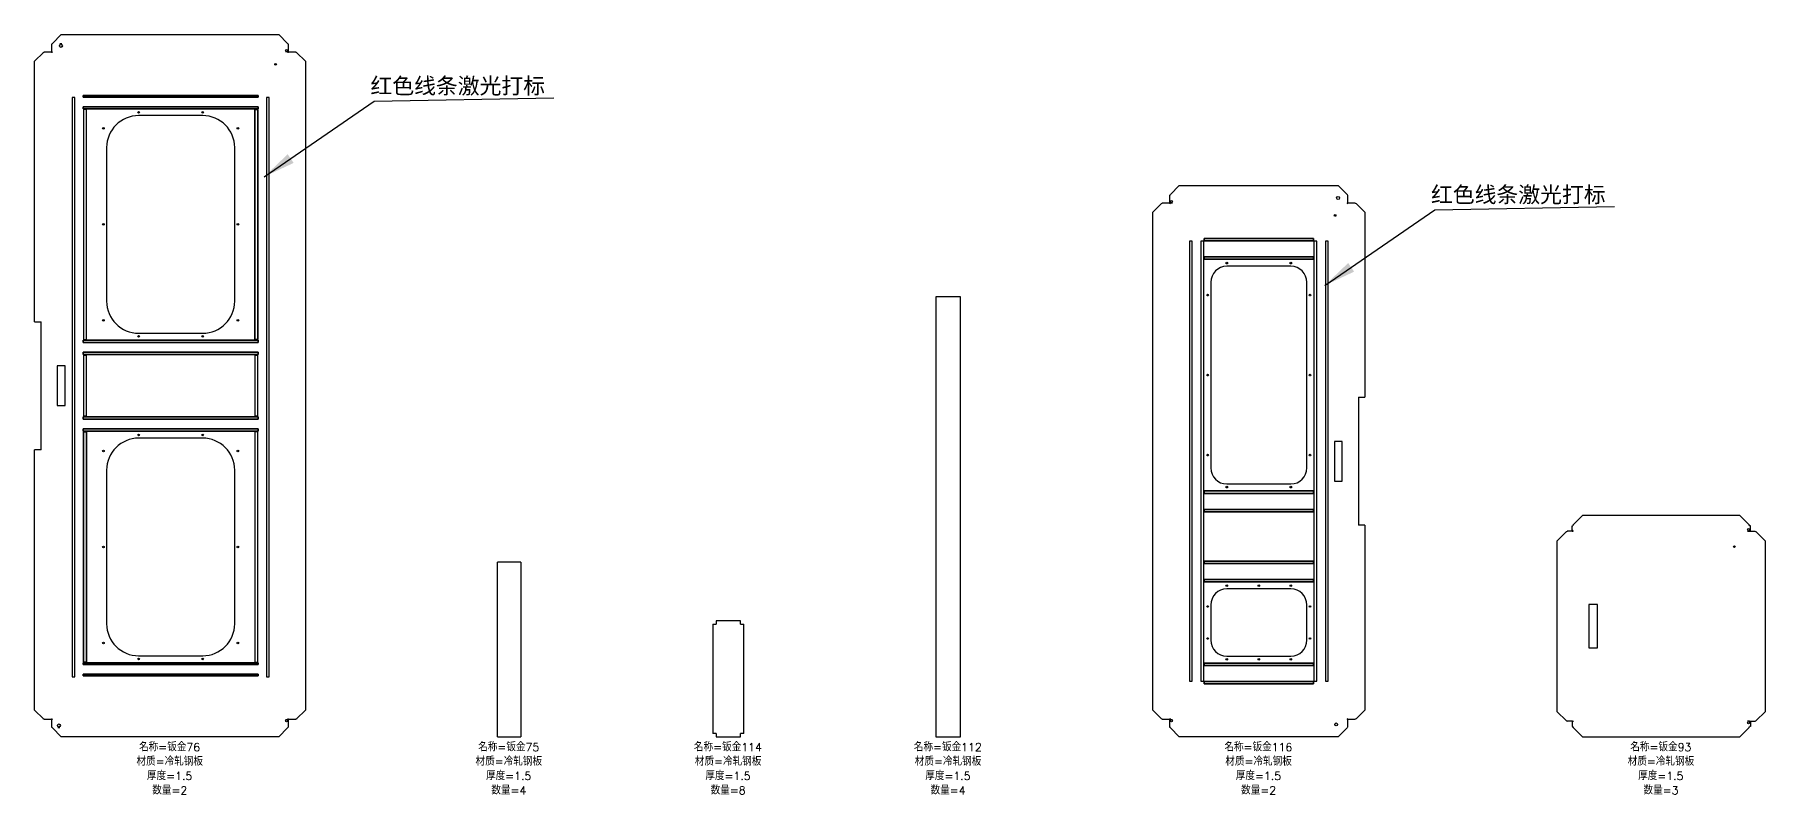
# Model space of a CAD drawing. Header units: millimetres. Extents: x -130 to 49208, y -16180 to 520.
# Drawn here: x 20046 to 25453, y -16180 to -13806 of the extents above; entities that cross this region are included whole.
import ezdxf

# ---------------------------------------------------------------- set-up
doc = ezdxf.new("R2010")
doc.units = ezdxf.units.MM
doc.layers.add('防拉孔线', color=30, linetype='Continuous')
doc.layers.add('零件信息', color=131, linetype='Continuous')
doc.styles.add('SLDTEXTSTYLE0', font='Gothic.ttf')
doc.styles.add('SLDTEXTSTYLE1', font='txt.shx', dxfattribs={"bigfont": 'bigfont'})
doc.styles.get("Standard").update_dxf_attribs({"font": ''})
doc.styles.get('STANDARD').set_extended_font_data('宋体')
doc.dimstyles.new('ISO-25', dxfattribs={"dimtxt": 2.5, "dimasz": 2.5, "dimexe": 1.25, "dimexo": 0.625, "dimtad": 1, "dimtxsty": 'SLDTEXTSTYLE0', "dimcen": 2.5, "dimadec": 0, "dimazin": 0, "dimtfac": 1, "dimtmove": 0, "dimatfit": 3, "dimfxl": 1, "dimarcsym": 0})

msp = doc.modelspace()

# ---------------------------------------------------------------- linework, layer by layer
at = {"color": 7, "linetype": 'Continuous', "lineweight": 25}
for p, q in [((20099.2, -13836), (20099.2, -13859)), ((20099.2, -13836), (20100.9, -13836)), ((20101.9, -13833.5), (20129.4, -13806)), ((20129.4, -13806), (20808.7, -13806)), ((20808.7, -13806), (20836.2, -13833.5)), ((20838.9, -13836), (20837.2, -13836)), ((20838.9, -13859), (20838.9, -13836)), ((20046.2, -13889.2), (20073.7, -13861.7)), ((20046.2, -14703), (20046.2, -13889.2)), ((20099.2, -13860.7), (20076.2, -13860.7)), ((20099.2, -13859), (20100.9, -13859)), ((20838.9, -13859), (20837.2, -13859)), ((20861.9, -13860.7), (20838.9, -13860.7)), ((20864.4, -13861.7), (20891.9, -13889.2)), ((20891.9, -13889.2), (20891.9, -15916.8)), ((20471.2, -13996.5), (20471.2, -13996.5)), ((20472.2, -13996.5), (20472.2, -13996.5)), ((20470.2, -14037.5), (20470.2, -14037.5)), ((20471.2, -14037.5), (20471.2, -14037.5)), ((20571.2, -14059), (20371.2, -14059)), ((20271.2, -14159), (20271.2, -14639)), ((20671.2, -14639), (20671.2, -14159)), ((23591.9, -14308), (23591.9, -14331)), ((23591.9, -14308), (23593.6, -14308)), ((23593.6, -14308), (23594.6, -14305.5)), ((23594.6, -14305.5), (23622.1, -14278)), ((23622.1, -14278), (24118.7, -14278)), ((24118.7, -14278), (24146.2, -14305.5)), ((24146.2, -14305.5), (24147.2, -14308)), ((24148.9, -14308), (24147.2, -14308)), ((24148.9, -14331), (24148.9, -14308)), ((23538.9, -14361.2), (23566.4, -14333.7)), ((23538.9, -15916.8), (23538.9, -14361.2)), ((23566.4, -14333.7), (23568.9, -14332.7)), ((23591.9, -14332.7), (23568.9, -14332.7)), ((23591.9, -14331), (23593.6, -14331)), ((23591.9, -14332.7), (23594.4, -14333.5)), ((23594.4, -14333.5), (23593.6, -14331)), ((24147.2, -14331), (24146.4, -14333.5)), ((24146.4, -14333.5), (24148.9, -14332.7)), ((24148.9, -14331), (24147.2, -14331)), ((24171.9, -14332.7), (24148.9, -14332.7)), ((24171.9, -14332.7), (24174.4, -14333.7)), ((24174.4, -14333.7), (24201.9, -14361.2)), ((24201.9, -14361.2), (24201.9, -14939)), ((20734.2, -14398), (20734.2, -14398)), ((20734.2, -14399), (20734.2, -14399)), ((23870.4, -14443), (23870.4, -14443)), ((23871.4, -14443), (23871.4, -14443)), ((23970.4, -14530), (23770.4, -14530)), ((23870.4, -14500.5), (23870.4, -14500.5)), ((23871.4, -14500.5), (23871.4, -14500.5)), ((23720.4, -14580), (23720.4, -15160)), ((24020.4, -15160), (24020.4, -14580)), ((22861.9, -14625), (22861.9, -16000)), ((22938.9, -14625), (22861.9, -14625)), ((22938.9, -16000), (22938.9, -14625)), ((20046.2, -14703), (20066.2, -14703)), ((20066.2, -15103), (20066.2, -14703)), ((20371.2, -14739), (20571.2, -14739)), ((20470.2, -14768.5), (20470.2, -14768.5)), ((20470.2, -14806), (20470.2, -14806)), ((20471.2, -14768.5), (20471.2, -14768.5)), ((20471.2, -14806), (20471.2, -14806)), ((20116.9, -14841), (20116.9, -14965)), ((20141.4, -14841), (20116.9, -14841)), ((20141.4, -14965), (20141.4, -14841)), ((20116.9, -14965), (20141.4, -14965)), ((24181.9, -14939), (24201.9, -14939)), ((24181.9, -14939), (24181.9, -15339)), ((20470.2, -15007.5), (20470.2, -15007.5)), ((20471.2, -15007.5), (20471.2, -15007.5)), ((20571.2, -15067), (20371.2, -15067)), ((20470.2, -15045), (20470.2, -15045)), ((20471.2, -15045), (20471.2, -15045)), ((24106.6, -15077), (24106.6, -15201)), ((24131.1, -15077), (24106.6, -15077)), ((24131.1, -15201), (24131.1, -15077)), ((20046.2, -15916.8), (20046.2, -15103)), ((20066.2, -15103), (20046.2, -15103)), ((20271.2, -15167), (20271.2, -15647)), ((20671.2, -15647), (20671.2, -15167)), ((23770.4, -15210), (23970.4, -15210)), ((24106.6, -15201), (24131.1, -15201)), ((24201.9, -15339), (24181.9, -15339)), ((24201.9, -15339), (24201.9, -15916.8)), ((24848.9, -15356), (24848.9, -15341)), ((24848.9, -15341), (24851.1, -15341)), ((24852.1, -15338.5), (24851.1, -15341)), ((24851.7, -15338.5), (24881.2, -15309)), ((24852.1, -15338.5), (24851.7, -15338.5)), ((25373.5, -15309), (24881.2, -15309)), ((25403, -15338.5), (25373.5, -15309)), ((25402.7, -15338.5), (25403, -15338.5)), ((25403.7, -15341), (25402.7, -15338.5)), ((25405.9, -15341), (25403.7, -15341)), ((25405.9, -15356), (25405.9, -15341)), ((20208.2, -15407), (20208.2, -15407)), ((20208.2, -15408), (20208.2, -15408)), ((24831.4, -15358.9), (24801.9, -15388.4)), ((24801.9, -15388.4), (24801.9, -15920.6)), ((24833.9, -15358.2), (24831.4, -15359.2)), ((24831.4, -15359.2), (24831.4, -15358.9)), ((24833.9, -15358), (24833.9, -15358.2)), ((24848.9, -15358), (24833.9, -15358)), ((24851.1, -15356), (24848.9, -15356)), ((24848.9, -15358.2), (24848.9, -15358)), ((24851.4, -15358.5), (24848.9, -15358.2)), ((24851.1, -15356), (24851.4, -15358.5)), ((25403.4, -15358.5), (25403.7, -15356)), ((25405.9, -15358.2), (25403.4, -15358.5)), ((25403.7, -15356), (25405.9, -15356)), ((25405.9, -15358.2), (25405.9, -15358)), ((25405.9, -15358), (25420.9, -15358)), ((25420.9, -15358), (25420.9, -15358.2)), ((25423.4, -15359.2), (25420.9, -15358.2)), ((25423.4, -15359.2), (25423.4, -15358.9)), ((25423.4, -15358.9), (25452.9, -15388.4)), ((25452.9, -15920.6), (25452.9, -15388.4)), ((21491.9, -16000), (21491.9, -15454)), ((21564.9, -15454), (21491.9, -15454)), ((21564.9, -15454), (21564.9, -16000)), ((23870.4, -15451), (23870.4, -15451)), ((23871.4, -15451), (23871.4, -15451)), ((23869.4, -15516), (23869.4, -15516)), ((23870.4, -15516), (23870.4, -15516)), ((23970.4, -15538), (23770.4, -15538)), ((23720.4, -15588), (23720.4, -15698)), ((24020.4, -15698), (24020.4, -15588)), ((24928.4, -15587), (24901.4, -15587)), ((24901.4, -15587), (24901.4, -15722)), ((24928.4, -15722), (24928.4, -15587)), ((22164.9, -15648), (22164.9, -15990)), ((22164.9, -15648), (22175.4, -15648)), ((22175.4, -15638), (22175.4, -15648)), ((22251.4, -15638), (22175.4, -15638)), ((22251.4, -15648), (22251.4, -15638)), ((22251.4, -15648), (22261.9, -15648)), ((22261.9, -15990), (22261.9, -15648)), ((24901.4, -15722), (24928.4, -15722)), ((20371.2, -15747), (20571.2, -15747)), ((20471.2, -15768.5), (20471.2, -15768.5)), ((20472.2, -15768.5), (20472.2, -15768.5)), ((23770.4, -15748), (23970.4, -15748)), ((23870.4, -15770), (23870.4, -15770)), ((23871.4, -15770), (23871.4, -15770)), ((20470.2, -15809.5), (20470.2, -15809.5)), ((20471.2, -15809.5), (20471.2, -15809.5)), ((23869.4, -15835), (23869.4, -15835)), ((23870.4, -15835), (23870.4, -15835)), ((20073.7, -15944.3), (20046.2, -15916.8)), ((20076.2, -15945.3), (20099.2, -15945.3)), ((20099.2, -15947), (20099.2, -15970)), ((20099.2, -15947), (20100.9, -15947)), ((20838.9, -15947), (20837.2, -15947)), ((20838.9, -15945.3), (20861.9, -15945.3)), ((20838.9, -15970), (20838.9, -15947)), ((20891.9, -15916.8), (20864.4, -15944.3)), ((23566.4, -15944.3), (23538.9, -15916.8)), ((23568.9, -15945.3), (23566.4, -15944.3)), ((23568.9, -15945.3), (23591.9, -15945.3)), ((23594.4, -15944.5), (23591.9, -15945.3)), ((23591.9, -15947), (23591.9, -15970)), ((23591.9, -15947), (23593.6, -15947)), ((23593.6, -15947), (23594.4, -15944.5)), ((24148.9, -15945.3), (24146.4, -15944.5)), ((24146.4, -15944.5), (24147.2, -15947)), ((24148.9, -15947), (24147.2, -15947)), ((24148.9, -15945.3), (24171.9, -15945.3)), ((24148.9, -15970), (24148.9, -15947)), ((24174.4, -15944.3), (24171.9, -15945.3)), ((24201.9, -15916.8), (24174.4, -15944.3)), ((24831.4, -15950.1), (24801.9, -15920.6)), ((25423.4, -15950.1), (25452.9, -15920.6)), ((20099.2, -15970), (20100.9, -15970)), ((20129.4, -16000), (20101.9, -15972.5)), ((20808.7, -16000), (20129.4, -16000)), ((20836.2, -15972.5), (20808.7, -16000)), ((20838.9, -15970), (20837.2, -15970)), ((21491.9, -16000), (21564.9, -16000)), ((22175.4, -15990), (22164.9, -15990)), ((22175.4, -15990), (22175.4, -16000)), ((22175.4, -16000), (22251.4, -16000)), ((22261.9, -15990), (22251.4, -15990)), ((22251.4, -16000), (22251.4, -15990)), ((22861.9, -16000), (22938.9, -16000)), ((23591.9, -15970), (23593.6, -15970)), ((23594.6, -15972.5), (23593.6, -15970)), ((23622.1, -16000), (23594.6, -15972.5)), ((24118.7, -16000), (23622.1, -16000)), ((24146.2, -15972.5), (24118.7, -16000)), ((24147.2, -15970), (24146.2, -15972.5)), ((24148.9, -15970), (24147.2, -15970)), ((24831.4, -15949.8), (24833.9, -15950.8)), ((24831.4, -15949.8), (24831.4, -15950.1)), ((24833.9, -15951), (24833.9, -15950.8)), ((24848.9, -15951), (24833.9, -15951)), ((24848.9, -15950.8), (24851.4, -15950.5)), ((24848.9, -15950.8), (24848.9, -15951)), ((24848.9, -15953), (24848.9, -15968)), ((24851.1, -15953), (24848.9, -15953)), ((24848.9, -15968), (24851.1, -15968)), ((24851.4, -15950.5), (24851.1, -15953)), ((24851.1, -15968), (24852.1, -15970.5)), ((24851.7, -15970.5), (24881.2, -16000)), ((24852.1, -15970.5), (24851.7, -15970.5)), ((24881.2, -16000), (25373.5, -16000)), ((25403, -15970.5), (25373.5, -16000)), ((25402.7, -15970.5), (25403.7, -15968)), ((25402.7, -15970.5), (25403, -15970.5)), ((25403.4, -15950.5), (25405.9, -15950.8)), ((25403.7, -15953), (25403.4, -15950.5)), ((25403.7, -15953), (25405.9, -15953)), ((25405.9, -15968), (25403.7, -15968)), ((25405.9, -15950.8), (25405.9, -15951)), ((25405.9, -15951), (25420.9, -15951)), ((25405.9, -15953), (25405.9, -15968)), ((25420.9, -15950.8), (25423.4, -15949.8)), ((25420.9, -15951), (25420.9, -15950.8)), ((25423.4, -15949.8), (25423.4, -15950.1))]:
    msp.add_line(p, q, dxfattribs=at)
at = {"color": 1, "linetype": 'Continuous', "lineweight": 25}
for p, q in [((20163.2, -14003), (20163.2, -15813)), ((20172.2, -14003), (20163.2, -14003)), ((20172.2, -14003), (20163.2, -14003)), ((20163.2, -14003), (20163.2, -15813)), ((20172.2, -15813), (20172.2, -14003)), ((20172.2, -15813), (20172.2, -14003)), ((20198.2, -14002), (20198.2, -13996.5)), ((20198.2, -13996.5), (20471.2, -13996.5)), ((20471.2, -13996.5), (20198.2, -13996.5)), ((20198.2, -13996.5), (20198.2, -14002)), ((20744.2, -14002), (20198.2, -14002)), ((20198.2, -14002), (20744.2, -14002)), ((20472.2, -13996.5), (20744.2, -13996.5)), ((20744.2, -13996.5), (20472.2, -13996.5)), ((20744.2, -13996.5), (20744.2, -14002)), ((20744.2, -14002), (20744.2, -13996.5)), ((20770.2, -14003), (20770.2, -15813)), ((20779.2, -14003), (20770.2, -14003)), ((20779.2, -14003), (20770.2, -14003)), ((20770.2, -14003), (20770.2, -15813)), ((20779.2, -15813), (20779.2, -14003)), ((20779.2, -15813), (20779.2, -14003)), ((20198.2, -14032), (20198.2, -14037.5)), ((20198.2, -14037.5), (20198.2, -14032)), ((20198.2, -14032), (20744.2, -14032)), ((20744.2, -14032), (20198.2, -14032)), ((20198.2, -14037.5), (20470.2, -14037.5)), ((20470.2, -14037.5), (20198.2, -14037.5)), ((20199.2, -14039.5), (20199.2, -14758.5)), ((20208.2, -14039.5), (20199.2, -14039.5)), ((20199.2, -14039.5), (20199.2, -14758.5)), ((20208.2, -14039.5), (20199.2, -14039.5)), ((20208.2, -14758.5), (20208.2, -14039.5)), ((20208.2, -14758.5), (20208.2, -14039.5)), ((20744.2, -14037.5), (20471.2, -14037.5)), ((20471.2, -14037.5), (20744.2, -14037.5)), ((20734.2, -14039.5), (20734.2, -14398)), ((20734.2, -14398), (20734.2, -14039.5)), ((20734.2, -14039.5), (20743.2, -14039.5)), ((20743.2, -14039.5), (20734.2, -14039.5)), ((20743.2, -14039.5), (20743.2, -14758.5)), ((20743.2, -14758.5), (20743.2, -14039.5)), ((20744.2, -14032), (20744.2, -14037.5)), ((20744.2, -14037.5), (20744.2, -14032)), ((20734.2, -14758.5), (20734.2, -14399)), ((20734.2, -14399), (20734.2, -14758.5)), ((23653.4, -14451.5), (23653.4, -15826.5)), ((23662.4, -14451.5), (23653.4, -14451.5)), ((23653.4, -14451.5), (23653.4, -15826.5)), ((23662.4, -14451.5), (23653.4, -14451.5)), ((23662.4, -15826.5), (23662.4, -14451.5)), ((23662.4, -15826.5), (23662.4, -14451.5)), ((23689.4, -14451.5), (23689.4, -15826.5)), ((23698.4, -14451.5), (23689.4, -14451.5)), ((23689.4, -14451.5), (23689.4, -15826.5)), ((23698.4, -14451.5), (23689.4, -14451.5)), ((23698.4, -15826.5), (23698.4, -14451.5)), ((23698.4, -15826.5), (23698.4, -14451.5)), ((23699.4, -14450.5), (23699.4, -14443)), ((23699.4, -14443), (23870.4, -14443)), ((23870.4, -14443), (23699.4, -14443)), ((23699.4, -14443), (23699.4, -14450.5)), ((24041.4, -14450.5), (23699.4, -14450.5)), ((23699.4, -14450.5), (24041.4, -14450.5)), ((23871.4, -14443), (24041.4, -14443)), ((24041.4, -14443), (23871.4, -14443)), ((24041.4, -14443), (24041.4, -14450.5)), ((24041.4, -14450.5), (24041.4, -14443)), ((24042.4, -14451.5), (24042.4, -15826.5)), ((24051.4, -14451.5), (24042.4, -14451.5)), ((24042.4, -14451.5), (24042.4, -15826.5)), ((24051.4, -14451.5), (24042.4, -14451.5)), ((24051.4, -15826.5), (24051.4, -14451.5)), ((24051.4, -15826.5), (24051.4, -14451.5)), ((24078.4, -14451.5), (24078.4, -15826.5)), ((24087.4, -14451.5), (24078.4, -14451.5)), ((24078.4, -14451.5), (24078.4, -15826.5)), ((24087.4, -14451.5), (24078.4, -14451.5)), ((24087.4, -15826.5), (24087.4, -14451.5)), ((24087.4, -15826.5), (24087.4, -14451.5)), ((23699.4, -14508), (23699.4, -14500.5)), ((23699.4, -14500.5), (23870.4, -14500.5)), ((23870.4, -14500.5), (23699.4, -14500.5)), ((23699.4, -14500.5), (23699.4, -14508)), ((24041.4, -14508), (23699.4, -14508)), ((23699.4, -14508), (24041.4, -14508)), ((23871.4, -14500.5), (24041.4, -14500.5)), ((24041.4, -14500.5), (23871.4, -14500.5)), ((24041.4, -14500.5), (24041.4, -14508)), ((24041.4, -14508), (24041.4, -14500.5)), ((20199.2, -14758.5), (20208.2, -14758.5)), ((20199.2, -14758.5), (20208.2, -14758.5)), ((20743.2, -14758.5), (20734.2, -14758.5)), ((20734.2, -14758.5), (20743.2, -14758.5)), ((20198.2, -14761), (20198.2, -14768.5)), ((20198.2, -14768.5), (20198.2, -14761)), ((20198.2, -14761), (20744.2, -14761)), ((20744.2, -14761), (20198.2, -14761)), ((20198.2, -14768.5), (20470.2, -14768.5)), ((20470.2, -14768.5), (20198.2, -14768.5)), ((20198.2, -14798.5), (20198.2, -14806)), ((20198.2, -14806), (20198.2, -14798.5)), ((20198.2, -14798.5), (20744.2, -14798.5)), ((20744.2, -14798.5), (20198.2, -14798.5)), ((20198.2, -14806), (20470.2, -14806)), ((20470.2, -14806), (20198.2, -14806)), ((20199.2, -14808.5), (20199.2, -14997.5)), ((20208.2, -14808.5), (20199.2, -14808.5)), ((20208.2, -14808.5), (20199.2, -14808.5)), ((20199.2, -14808.5), (20199.2, -14997.5)), ((20208.2, -14997.5), (20208.2, -14808.5)), ((20208.2, -14997.5), (20208.2, -14808.5)), ((20744.2, -14768.5), (20471.2, -14768.5)), ((20471.2, -14768.5), (20744.2, -14768.5)), ((20744.2, -14806), (20471.2, -14806)), ((20471.2, -14806), (20744.2, -14806)), ((20734.2, -14808.5), (20734.2, -14997.5)), ((20743.2, -14808.5), (20734.2, -14808.5)), ((20743.2, -14808.5), (20734.2, -14808.5)), ((20734.2, -14808.5), (20734.2, -14997.5)), ((20743.2, -14997.5), (20743.2, -14808.5)), ((20743.2, -14997.5), (20743.2, -14808.5)), ((20744.2, -14761), (20744.2, -14768.5)), ((20744.2, -14768.5), (20744.2, -14761)), ((20744.2, -14798.5), (20744.2, -14806)), ((20744.2, -14806), (20744.2, -14798.5)), ((20198.2, -15000), (20198.2, -15007.5)), ((20198.2, -15007.5), (20198.2, -15000)), ((20198.2, -15000), (20744.2, -15000)), ((20744.2, -15000), (20198.2, -15000)), ((20198.2, -15007.5), (20470.2, -15007.5)), ((20470.2, -15007.5), (20198.2, -15007.5)), ((20199.2, -14997.5), (20208.2, -14997.5)), ((20199.2, -14997.5), (20208.2, -14997.5)), ((20744.2, -15007.5), (20471.2, -15007.5)), ((20471.2, -15007.5), (20744.2, -15007.5)), ((20734.2, -14997.5), (20743.2, -14997.5)), ((20734.2, -14997.5), (20743.2, -14997.5)), ((20744.2, -15000), (20744.2, -15007.5)), ((20744.2, -15007.5), (20744.2, -15000)), ((20198.2, -15037.5), (20198.2, -15045)), ((20198.2, -15045), (20198.2, -15037.5)), ((20198.2, -15037.5), (20744.2, -15037.5)), ((20744.2, -15037.5), (20198.2, -15037.5)), ((20198.2, -15045), (20470.2, -15045)), ((20470.2, -15045), (20198.2, -15045)), ((20199.2, -15766.5), (20199.2, -15047.5)), ((20199.2, -15047.5), (20208.2, -15047.5)), ((20208.2, -15047.5), (20199.2, -15047.5)), ((20199.2, -15047.5), (20199.2, -15766.5)), ((20208.2, -15047.5), (20208.2, -15407)), ((20208.2, -15407), (20208.2, -15047.5)), ((20744.2, -15045), (20471.2, -15045)), ((20471.2, -15045), (20744.2, -15045)), ((20743.2, -15047.5), (20734.2, -15047.5)), ((20734.2, -15047.5), (20734.2, -15766.5)), ((20734.2, -15047.5), (20734.2, -15766.5)), ((20743.2, -15047.5), (20734.2, -15047.5)), ((20743.2, -15766.5), (20743.2, -15047.5)), ((20743.2, -15766.5), (20743.2, -15047.5)), ((20744.2, -15037.5), (20744.2, -15045)), ((20744.2, -15045), (20744.2, -15037.5)), ((23699.4, -15232), (23699.4, -15239.5)), ((23699.4, -15239.5), (23699.4, -15232)), ((23699.4, -15232), (24041.4, -15232)), ((24041.4, -15232), (23699.4, -15232)), ((23699.4, -15239.5), (23869.4, -15239.5)), ((23869.4, -15239.5), (23699.4, -15239.5)), ((23869.4, -15239.5), (23869.4, -15239.5)), ((24041.4, -15239.5), (23870.4, -15239.5)), ((23870.4, -15239.5), (23870.4, -15239.5)), ((23870.4, -15239.5), (24041.4, -15239.5)), ((24041.4, -15232), (24041.4, -15239.5)), ((24041.4, -15239.5), (24041.4, -15232)), ((23699.4, -15289.5), (23699.4, -15297)), ((23699.4, -15297), (23699.4, -15289.5)), ((23699.4, -15289.5), (24041.4, -15289.5)), ((24041.4, -15289.5), (23699.4, -15289.5)), ((23699.4, -15297), (23869.4, -15297)), ((23869.4, -15297), (23699.4, -15297)), ((23869.4, -15297), (23869.4, -15297)), ((24041.4, -15297), (23870.4, -15297)), ((23870.4, -15297), (23870.4, -15297)), ((23870.4, -15297), (24041.4, -15297)), ((24041.4, -15289.5), (24041.4, -15297)), ((24041.4, -15297), (24041.4, -15289.5)), ((20208.2, -15766.5), (20208.2, -15408)), ((20208.2, -15408), (20208.2, -15766.5)), ((23699.4, -15458.5), (23699.4, -15451)), ((23699.4, -15451), (23870.4, -15451)), ((23870.4, -15451), (23699.4, -15451)), ((23699.4, -15451), (23699.4, -15458.5)), ((24041.4, -15458.5), (23699.4, -15458.5)), ((23699.4, -15458.5), (24041.4, -15458.5)), ((23871.4, -15451), (24041.4, -15451)), ((24041.4, -15451), (23871.4, -15451)), ((24041.4, -15451), (24041.4, -15458.5)), ((24041.4, -15458.5), (24041.4, -15451)), ((23699.4, -15508.5), (23699.4, -15516)), ((23699.4, -15516), (23699.4, -15508.5)), ((23699.4, -15508.5), (24041.4, -15508.5)), ((24041.4, -15508.5), (23699.4, -15508.5)), ((23699.4, -15516), (23869.4, -15516)), ((23869.4, -15516), (23699.4, -15516)), ((24041.4, -15516), (23870.4, -15516)), ((23870.4, -15516), (24041.4, -15516)), ((24041.4, -15508.5), (24041.4, -15516)), ((24041.4, -15516), (24041.4, -15508.5)), ((20198.2, -15774), (20198.2, -15768.5)), ((20198.2, -15768.5), (20471.2, -15768.5)), ((20471.2, -15768.5), (20198.2, -15768.5)), ((20198.2, -15768.5), (20198.2, -15774)), ((20744.2, -15774), (20198.2, -15774)), ((20198.2, -15774), (20744.2, -15774)), ((20199.2, -15766.5), (20208.2, -15766.5)), ((20208.2, -15766.5), (20199.2, -15766.5)), ((20472.2, -15768.5), (20744.2, -15768.5)), ((20744.2, -15768.5), (20472.2, -15768.5)), ((20734.2, -15766.5), (20743.2, -15766.5)), ((20734.2, -15766.5), (20743.2, -15766.5)), ((20744.2, -15768.5), (20744.2, -15774)), ((20744.2, -15774), (20744.2, -15768.5)), ((23699.4, -15777.5), (23699.4, -15770)), ((23699.4, -15770), (23870.4, -15770)), ((23870.4, -15770), (23699.4, -15770)), ((23699.4, -15770), (23699.4, -15777.5)), ((24041.4, -15777.5), (23699.4, -15777.5)), ((23699.4, -15777.5), (24041.4, -15777.5)), ((23871.4, -15770), (24041.4, -15770)), ((24041.4, -15770), (23871.4, -15770)), ((24041.4, -15770), (24041.4, -15777.5)), ((24041.4, -15777.5), (24041.4, -15770)), ((20163.2, -15813), (20172.2, -15813)), ((20163.2, -15813), (20172.2, -15813)), ((20198.2, -15804), (20198.2, -15809.5)), ((20198.2, -15809.5), (20198.2, -15804)), ((20198.2, -15804), (20744.2, -15804)), ((20744.2, -15804), (20198.2, -15804)), ((20198.2, -15809.5), (20470.2, -15809.5)), ((20470.2, -15809.5), (20198.2, -15809.5)), ((20744.2, -15809.5), (20471.2, -15809.5)), ((20471.2, -15809.5), (20744.2, -15809.5)), ((20744.2, -15804), (20744.2, -15809.5)), ((20744.2, -15809.5), (20744.2, -15804)), ((20770.2, -15813), (20779.2, -15813)), ((20770.2, -15813), (20779.2, -15813)), ((23653.4, -15826.5), (23662.4, -15826.5)), ((23653.4, -15826.5), (23662.4, -15826.5)), ((23689.4, -15826.5), (23698.4, -15826.5)), ((23689.4, -15826.5), (23698.4, -15826.5)), ((23699.4, -15827.5), (23699.4, -15835)), ((23699.4, -15835), (23699.4, -15827.5)), ((23699.4, -15827.5), (24041.4, -15827.5)), ((24041.4, -15827.5), (23699.4, -15827.5)), ((23699.4, -15835), (23869.4, -15835)), ((23869.4, -15835), (23699.4, -15835)), ((24041.4, -15835), (23870.4, -15835)), ((23870.4, -15835), (24041.4, -15835)), ((24041.4, -15827.5), (24041.4, -15835)), ((24041.4, -15835), (24041.4, -15827.5)), ((24042.4, -15826.5), (24051.4, -15826.5)), ((24042.4, -15826.5), (24051.4, -15826.5)), ((24078.4, -15826.5), (24087.4, -15826.5)), ((24078.4, -15826.5), (24087.4, -15826.5))]:
    msp.add_line(p, q, dxfattribs=at)
at = {"color": 7, "linetype": 'Continuous', "lineweight": 25}
for centre, radius in [((20128.5, -13841.5), 4.5), ((20832.9, -13855.5), 3), ((20798.9, -13899), 2.6), ((20371.2, -14049), 2.5), ((20571.2, -14049), 2.5), ((20261.2, -14099), 2.5), ((20681.2, -14099), 2.5), ((23597.9, -14327.5), 3), ((24118.1, -14316.5), 4.5), ((24108.9, -14371), 2.6), ((20261.2, -14399), 2.5), ((20681.2, -14399), 2.5), ((23770.4, -14520), 2.5), ((23970.4, -14520), 2.5), ((23710.4, -14620), 2.5), ((24030.4, -14620), 2.5), ((20261.2, -14699), 2.5), ((20681.2, -14699), 2.5), ((20371.2, -14749), 2.5), ((20571.2, -14749), 2.5), ((23710.4, -14870), 2.5), ((24030.4, -14870), 2.5), ((20371.2, -15057), 2.5), ((20571.2, -15057), 2.5), ((20261.2, -15107), 2.5), ((20681.2, -15107), 2.5), ((23710.4, -15120), 2.5), ((24030.4, -15120), 2.5), ((23770.4, -15220), 2.5), ((23970.4, -15220), 2.5), ((25399.9, -15352.5), 3), ((20261.2, -15407), 2.5), ((20681.2, -15407), 2.5), ((25355.9, -15406), 2.5), ((23770.4, -15528), 2.5), ((23870.4, -15528), 2.5), ((23970.4, -15528), 2.5), ((23710.4, -15593), 2.5), ((24030.4, -15593), 2.5), ((20261.2, -15707), 2.5), ((20681.2, -15707), 2.5), ((23710.4, -15693), 2.5), ((24030.4, -15693), 2.5), ((20371.2, -15757), 2.5), ((20571.2, -15757), 2.5), ((23770.4, -15758), 2.5), ((23870.4, -15758), 2.5), ((23970.4, -15758), 2.5), ((20832.9, -15950.5), 3), ((23597.9, -15950.5), 3), ((20122.2, -15964.5), 4.5), ((24111.9, -15961.5), 4.5), ((25399.9, -15956.5), 3)]:
    msp.add_circle(centre, radius, dxfattribs=at)
for centre, radius, start, end in [((20371.2, -14159), 100, 90, 180), ((20571.2, -14159), 100, 0, 90), ((23770.4, -14580), 50, 90, 180), ((23970.4, -14580), 50, 0, 90), ((20371.2, -14639), 100, 180, 270), ((20571.2, -14639), 100, 270, 0), ((20371.2, -15167), 100, 90, 180), ((20571.2, -15167), 100, 0, 90), ((23770.4, -15160), 50, 180, 270), ((23970.4, -15160), 50, 270, 0), ((23770.4, -15588), 50, 90, 180), ((23970.4, -15588), 50, 0, 90), ((20371.2, -15647), 100, 180, 270), ((20571.2, -15647), 100, 270, 0), ((23770.4, -15698), 50, 180, 270), ((23970.4, -15698), 50, 270, 0)]:
    msp.add_arc(centre, radius, start, end, dxfattribs=at)
for points, knots in [([(20100.9, -13836), (20100.9, -13835.8), (20100.9, -13835.5), (20101, -13835.1), (20101.1, -13834.9), (20101.3, -13834.5), (20101.4, -13834.3), (20101.6, -13833.9), (20101.7, -13833.7), (20101.9, -13833.5)], [0, 0, 0, 0, 0.25, 0.25, 0.5, 0.5, 0.75, 0.75, 1, 1, 1, 1]), ([(20836.2, -13833.5), (20836.3, -13833.8), (20836.5, -13834), (20836.7, -13834.3), (20836.7, -13834.4), (20836.8, -13834.5), (20836.8, -13834.5), (20836.8, -13834.6), (20836.8, -13834.6), (20836.8, -13834.6), (20836.8, -13834.6), (20836.9, -13834.7), (20836.9, -13834.7), (20837.1, -13835.1), (20837.2, -13835.6), (20837.2, -13836)], [0, 0, 0, 0, 0.25, 0.25, 0.375, 0.375, 0.4375, 0.4375, 0.46875, 0.46875, 0.484375, 0.484375, 0.5, 0.5, 1, 1, 1, 1]), ([(20073.7, -13861.7), (20073.8, -13861.6), (20074.1, -13861.4), (20074.5, -13861.2), (20074.9, -13861), (20075.2, -13860.9), (20075.5, -13860.8), (20075.9, -13860.7), (20076.1, -13860.7), (20076.2, -13860.7)], [0, 0, 0, 0, 0.204693, 0.371349, 0.500204, 0.632761, 0.759337, 0.881257, 1, 1, 1, 1]), ([(20099.2, -13860.7), (20099.4, -13860.7), (20099.6, -13860.7), (20100, -13860.8), (20100.1, -13860.8), (20100.2, -13860.8), (20100.3, -13860.9), (20100.4, -13860.9), (20100.4, -13860.9), (20100.4, -13860.9), (20100.5, -13860.9), (20100.8, -13861), (20101.2, -13861.2), (20101.7, -13861.5)], [0, 0, 0, 0, 0.25, 0.25, 0.375, 0.375, 0.4375, 0.4375, 0.46875, 0.46875, 0.5, 0.5, 1, 1, 1, 1]), ([(20101.7, -13861.5), (20101.6, -13861.2), (20101.4, -13861), (20101.3, -13860.7), (20101.3, -13860.6), (20101.2, -13860.5), (20101.2, -13860.4), (20101.2, -13860.4), (20101.2, -13860.4), (20101.1, -13860.3), (20101.1, -13860.3), (20101, -13859.9), (20100.9, -13859.5), (20100.9, -13859)], [0, 0, 0, 0, 0.25, 0.25, 0.375, 0.375, 0.4375, 0.4375, 0.46875, 0.46875, 0.5, 0.5, 1, 1, 1, 1]), ([(20837.2, -13859), (20837.2, -13859.2), (20837.2, -13859.5), (20837.1, -13859.8), (20837.1, -13859.9), (20837, -13860), (20837, -13860.1), (20837, -13860.2), (20837, -13860.2), (20836.9, -13860.2), (20836.9, -13860.3), (20836.8, -13860.6), (20836.6, -13861), (20836.4, -13861.5)], [0, 0, 0, 0, 0.25, 0.25, 0.375, 0.375, 0.4375, 0.4375, 0.46875, 0.46875, 0.5, 0.5, 1, 1, 1, 1]), ([(20836.4, -13861.5), (20836.6, -13861.4), (20836.9, -13861.2), (20837.2, -13861.1), (20837.2, -13861.1), (20837.4, -13861), (20837.4, -13861), (20837.5, -13861), (20837.5, -13861), (20837.5, -13860.9), (20837.5, -13860.9), (20838, -13860.8), (20838.4, -13860.7), (20838.9, -13860.7)], [0, 0, 0, 0, 0.25, 0.25, 0.375, 0.375, 0.4375, 0.4375, 0.46875, 0.46875, 0.5, 0.5, 1, 1, 1, 1]), ([(20861.9, -13860.7), (20862.1, -13860.7), (20862.3, -13860.7), (20862.6, -13860.8), (20862.7, -13860.8), (20862.9, -13860.9), (20863, -13860.9), (20863, -13860.9), (20863.1, -13860.9), (20863.1, -13861), (20863.2, -13861), (20863.4, -13861.1), (20863.8, -13861.4), (20864.4, -13861.7)], [0, 0, 0, 0, 0.25, 0.25, 0.375, 0.375, 0.4375, 0.4375, 0.46875, 0.46875, 0.5, 0.5, 1, 1, 1, 1]), ([(20076.2, -15945.3), (20076, -15945.3), (20075.7, -15945.3), (20075.4, -15945.2), (20075.3, -15945.2), (20075.1, -15945.1), (20075.1, -15945.1), (20075, -15945.1), (20075, -15945), (20074.9, -15945), (20074.9, -15945), (20074.6, -15944.9), (20074.2, -15944.6), (20073.7, -15944.3)], [0, 0, 0, 0, 0.25, 0.25, 0.375, 0.375, 0.4375, 0.4375, 0.46875, 0.46875, 0.5, 0.5, 1, 1, 1, 1]), ([(20101.7, -15944.5), (20101.4, -15944.6), (20101.2, -15944.7), (20100.9, -15944.9), (20100.8, -15944.9), (20100.7, -15945), (20100.6, -15945), (20100.6, -15945), (20100.6, -15945), (20100.5, -15945), (20100.5, -15945.1), (20100.1, -15945.2), (20099.7, -15945.3), (20099.2, -15945.3)], [0, 0, 0, 0, 0.25, 0.25, 0.375, 0.375, 0.4375, 0.4375, 0.46875, 0.46875, 0.5, 0.5, 1, 1, 1, 1]), ([(20100.9, -15947), (20100.9, -15946.8), (20100.9, -15946.5), (20101, -15946.2), (20101, -15946.1), (20101, -15946), (20101, -15945.9), (20101.1, -15945.8), (20101.1, -15945.8), (20101.1, -15945.8), (20101.1, -15945.7), (20101.2, -15945.4), (20101.4, -15945), (20101.7, -15944.5)], [0, 0, 0, 0, 0.25, 0.25, 0.375, 0.375, 0.4375, 0.4375, 0.46875, 0.46875, 0.5, 0.5, 1, 1, 1, 1]), ([(20838.9, -15945.3), (20838.6, -15945.3), (20838.4, -15945.3), (20838.1, -15945.2), (20838, -15945.2), (20837.8, -15945.2), (20837.8, -15945.1), (20837.7, -15945.1), (20837.7, -15945.1), (20837.6, -15945.1), (20837.6, -15945.1), (20837.3, -15945), (20836.9, -15944.8), (20836.4, -15944.5)], [0, 0, 0, 0, 0.25, 0.25, 0.375, 0.375, 0.4375, 0.4375, 0.46875, 0.46875, 0.5, 0.5, 1, 1, 1, 1]), ([(20836.4, -15944.5), (20836.5, -15944.8), (20836.6, -15945), (20836.8, -15945.3), (20836.8, -15945.4), (20836.8, -15945.5), (20836.9, -15945.6), (20836.9, -15945.6), (20836.9, -15945.6), (20836.9, -15945.7), (20836.9, -15945.7), (20837.1, -15946.1), (20837.2, -15946.6), (20837.2, -15947)], [0, 0, 0, 0, 0.25, 0.25, 0.375, 0.375, 0.4375, 0.4375, 0.46875, 0.46875, 0.5, 0.5, 1, 1, 1, 1]), ([(20864.4, -15944.3), (20864.2, -15944.4), (20863.9, -15944.6), (20863.5, -15944.8), (20863.2, -15945), (20862.8, -15945.1), (20862.5, -15945.2), (20862.2, -15945.3), (20862, -15945.3), (20861.9, -15945.3)], [0, 0, 0, 0, 0.204693, 0.371349, 0.500204, 0.632761, 0.759337, 0.881257, 1, 1, 1, 1]), ([(20101.9, -15972.5), (20101.8, -15972.3), (20101.6, -15972.1), (20101.4, -15971.7), (20101.2, -15971.3), (20101, -15971), (20100.9, -15970.7), (20100.9, -15970.3), (20100.9, -15970.1), (20100.9, -15970)], [0, 0, 0, 0, 0.204693, 0.371349, 0.500204, 0.632761, 0.759337, 0.881257, 1, 1, 1, 1]), ([(20837.2, -15970), (20837.2, -15970.2), (20837.1, -15970.5), (20837.1, -15970.8), (20837, -15970.9), (20837, -15971), (20837, -15971.1), (20836.9, -15971.2), (20836.9, -15971.2), (20836.9, -15971.3), (20836.9, -15971.3), (20836.7, -15971.6), (20836.5, -15972), (20836.2, -15972.5)], [0, 0, 0, 0, 0.25, 0.25, 0.375, 0.375, 0.4375, 0.4375, 0.46875, 0.46875, 0.5, 0.5, 1, 1, 1, 1])]:
    msp.add_open_spline(points, degree=3, knots=knots, dxfattribs=at)
at = {"layer": '防拉孔线'}
for p, q in [((20131.6, -13834.7), (20125.4, -13834.7)), ((20835.6, -13860.2), (20830.1, -13860.2)), ((23600.6, -14332.2), (23595.1, -14332.2)), ((25397.2, -15357.2), (25402.6, -15357.2)), ((20830.1, -15945.7), (20835.6, -15945.7)), ((23595.1, -15945.7), (23600.6, -15945.7)), ((20119.1, -15971.2), (20125.3, -15971.2)), ((25402.6, -15951.7), (25397.2, -15951.7))]:
    msp.add_line(p, q, dxfattribs=at)

# ---------------------------------------------------------------- texts
at = {"color": 6, "char_height": 50, "attachment_point": 1}
for insert in [(21095.3, -13941), (24408.2, -14280.8)]:
    msp.add_mtext_dynamic_manual_height_columns('红色线条激光打标', width=628.85, gutter_width=125, heights=[0], dxfattribs=dict(at, insert=insert))
at = {"layer": '零件信息', "char_height": 25, "attachment_point": 2, "style": 'SLDTEXTSTYLE1'}
for s, insert in [('名称=钣金76', (20467.9, -16020)), ('名称=钣金75', (21527.3, -16020)), ('名称=钣金114', (22212, -16020)), ('名称=钣金112', (22899, -16020)), ('名称=钣金116', (23869, -16020)), ('名称=钣金93', (25126.3, -16020)), ('材质=冷轧钢板', (20468.2, -16065)), ('厚度=1.5', (20467.9, -16110)), ('材质=冷轧钢板', (21527.5, -16065)), ('厚度=1.5', (21527.2, -16110)), ('材质=冷轧钢板', (22212.6, -16065)), ('厚度=1.5', (22212.2, -16110)), ('材质=冷轧钢板', (22899.6, -16065)), ('厚度=1.5', (22899.2, -16110)), ('材质=冷轧钢板', (23869.6, -16065)), ('厚度=1.5', (23869.2, -16110)), ('材质=冷轧钢板', (25126.6, -16065)), ('厚度=1.5', (25126.2, -16110)), ('数量=2', (20468.3, -16155)), ('数量=4', (21527.7, -16155)), ('数量=8', (22212.7, -16155)), ('数量=4', (22899.7, -16155)), ('数量=2', (23869.7, -16155)), ('数量=3', (25126.7, -16155))]:
    msp.add_mtext(s, dxfattribs=dict(at, insert=insert))

# ---------------------------------------------------------------- leaders
at = {"color": 6}
for points in [[(20763.6, -14250), (21107.4, -14013.9), (21668.5, -14003.5)], [(24076.5, -14589.8), (24420.3, -14353.7), (24981.4, -14343.3)]]:
    msp.add_leader(points, dimstyle='ISO-25', override={"dimtxt": 3.5, "dimasz": 100, "dimexe": 1, "dimexo": 1, "dimgap": 1.524, "dimtad": 0, "dimtih": 1, "dimtoh": 1, "dimzin": 0, "dimtxsty": 'STANDARD', "dimadec": 2, "dimtzin": 0}, dxfattribs=at)

doc.saveas('drawing.dxf')
